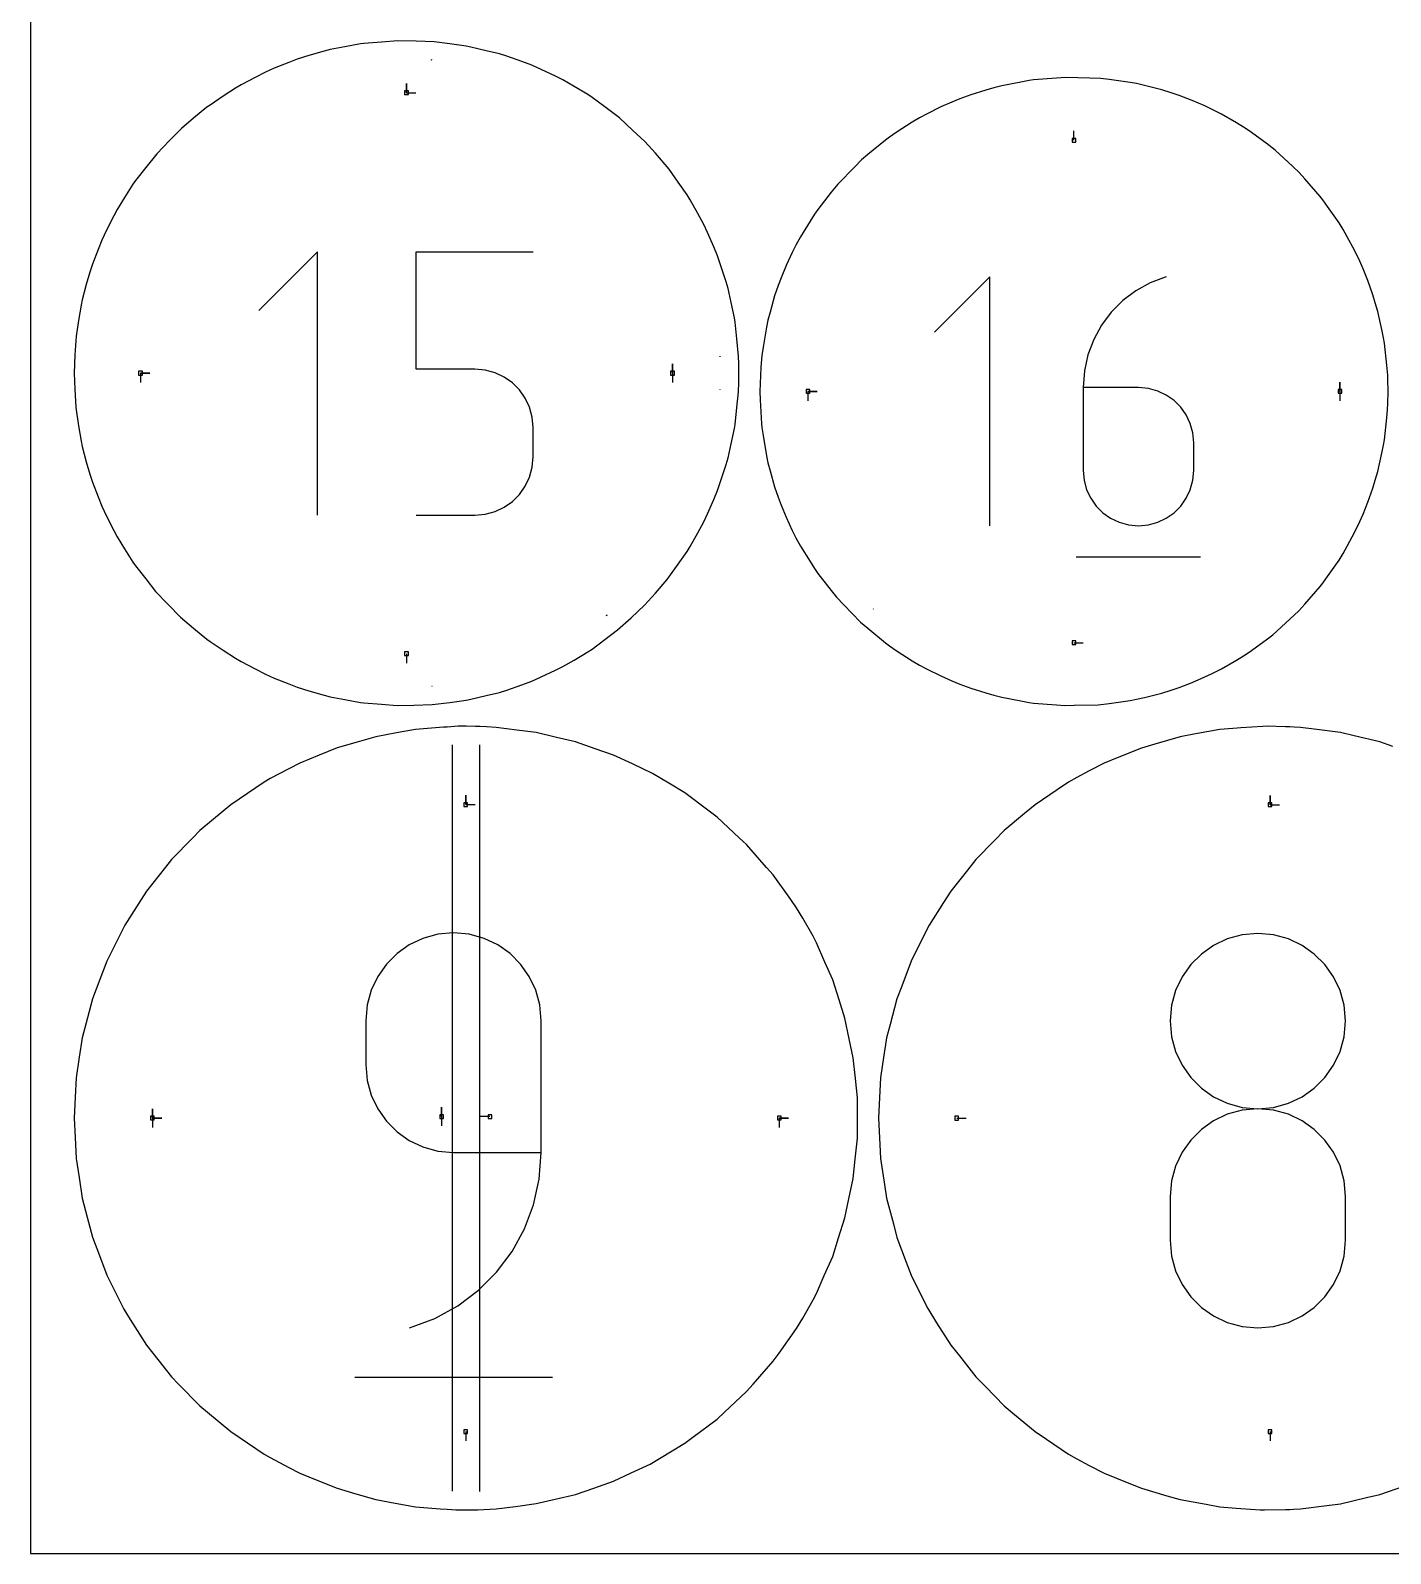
# Model space of a CAD drawing. Extents: x 0 to 800, y 0 to 1000.
# Drawn here: x 0 to 208.2, y 0 to 233.2 of the extents above; entities that cross this region are included whole.
import ezdxf

# ---------------------------------------------------------------- set-up
doc = ezdxf.new("R2010")
doc.units = 0
doc.header["$MEASUREMENT"] = 0
for name, color, linetype in [('annotation', 7, 'Continuous'), ('boundary', 7, 'Continuous'), ('frame', 7, 'Continuous'), ('hole', 7, 'Continuous')]:
    doc.layers.add(name, color=color, linetype=linetype)

msp = doc.modelspace()

# ---------------------------------------------------------------- linework, layer by layer
at = {"layer": 'annotation', "color": 1}
for p, q in [((61.517328, 228.655555), (61.343233, 228.670064)), ((57.567505, 223.664627), (57.567505, 225.093377)), ((57.567505, 223.664627), (57.567505, 225.093377)), ((57.567505, 225.093377), (57.567505, 223.664627)), ((57.567505, 223.664627), (58.996255, 223.664627)), ((159.742516, 216.387042), (159.742516, 217.815792)), ((43.942161, 199.286501), (34.979212, 190.321024)), ((43.942161, 158.969666), (43.942161, 199.286501)), ((59.05971, 181.332792), (59.05971, 199.286501)), ((59.05971, 199.286501), (76.965381, 199.286501)), ((146.8667, 195.466028), (138.396801, 186.99374)), ((146.8667, 157.367014), (146.8667, 195.466028)), ((171.437392, 194.557296), (169.213352, 193.332888)), ((173.861067, 195.466028), (171.437392, 194.557296)), ((173.861067, 195.466028), (173.861067, 195.466028)), ((167.211779, 191.82348), (165.455501, 190.05975)), ((169.213352, 193.332888), (167.211779, 191.82348)), ((165.455501, 190.05975), (163.967351, 188.072374)), ((163.967351, 188.072374), (162.770159, 185.892029)), ((162.770159, 185.892029), (161.886755, 183.549392)), ((98.28751, 180.718868), (98.28751, 182.147618)), ((98.28751, 180.718868), (98.28751, 182.147618)), ((98.28751, 182.147618), (98.28751, 180.718868)), ((105.602069, 183.223637), (105.59621, 183.329913)), ((161.886755, 183.549392), (161.33997, 181.07514)), ((16.847501, 180.718868), (18.276251, 180.718868)), ((16.847501, 180.718868), (18.276251, 180.718868)), ((18.276251, 180.718868), (16.847501, 180.718868)), ((16.847501, 180.718868), (16.847501, 179.290118)), ((68.012545, 181.332792), (59.05971, 181.332792)), ((69.620071, 181.189097), (68.012545, 181.332792)), ((71.133788, 180.774672), (69.620071, 181.189097)), ((72.528246, 180.114509), (71.133788, 180.774672)), ((73.777996, 179.233601), (72.528246, 180.114509)), ((98.28751, 180.718868), (98.287509, 179.290118)), ((161.33997, 181.07514), (161.152635, 178.499949)), ((74.857589, 178.156939), (73.777996, 179.233601)), ((75.741573, 176.909516), (74.857589, 178.156939)), ((105.600066, 178.176952), (105.602029, 178.212545)), ((119.022512, 177.919796), (120.451262, 177.919796)), ((119.022512, 177.919796), (120.451262, 177.919796)), ((120.451262, 177.919796), (119.022512, 177.919796)), ((119.022512, 177.919796), (119.022512, 176.491047)), ((161.152635, 178.499949), (161.152635, 165.836913)), ((169.612977, 178.499949), (161.152635, 178.499949)), ((171.13459, 178.364158), (169.612977, 178.499949)), ((172.566374, 177.97253), (171.13459, 178.364158)), ((173.884517, 177.348683), (172.566374, 177.97253)), ((175.065204, 176.516234), (173.884517, 177.348683)), ((200.462521, 177.919796), (200.462521, 179.348546)), ((200.462521, 177.919796), (200.462521, 179.348546)), ((200.462521, 179.348546), (200.462521, 177.919796)), ((200.462521, 177.919796), (200.462521, 176.491047)), ((76.4045, 175.516324), (75.741573, 176.909516)), ((76.820919, 174.002354), (76.4045, 175.516324)), ((176.084622, 175.498799), (175.065204, 176.516234)), ((176.918956, 174.319996), (176.084622, 175.498799)), ((76.965381, 172.392598), (76.820919, 174.002354)), ((177.544393, 173.003443), (176.918956, 174.319996)), ((177.937118, 171.572756), (177.544393, 173.003443)), ((76.965381, 167.932615), (76.965381, 172.392598)), ((76.965381, 172.392598), (76.965381, 172.392598)), ((178.073319, 170.051553), (177.937118, 171.572756)), ((76.820836, 166.322079), (76.965381, 167.932615)), ((178.073319, 165.836913), (178.073319, 170.051553)), ((178.073319, 170.051553), (178.073319, 170.051553)), ((76.404208, 164.806018), (76.820836, 166.322079)), ((161.152635, 165.836913), (161.152635, 165.836913)), ((161.152635, 165.836913), (161.289229, 164.314972)), ((177.937118, 164.314972), (178.073319, 165.836913)), ((74.856756, 162.158785), (75.741011, 163.409797)), ((75.741011, 163.409797), (76.404208, 164.806018)), ((161.289229, 164.314972), (161.682938, 162.882309)), ((177.544393, 162.882309), (177.937118, 164.314972)), ((72.527122, 160.193848), (73.776956, 161.078346)), ((73.776956, 161.078346), (74.856756, 162.158785)), ((161.682938, 162.882309), (162.309653, 161.562895)), ((162.309653, 161.562895), (163.145265, 160.3807)), ((176.084622, 160.3807), (176.918956, 161.562895)), ((176.918956, 161.562895), (177.544393, 162.882309)), ((59.05971, 158.969666), (68.012545, 158.969666)), ((68.012545, 158.969666), (69.619405, 159.114142)), ((68.012545, 158.969666), (68.012545, 158.969666)), ((69.619405, 159.114142), (71.132768, 159.530658)), ((71.132768, 159.530658), (72.527122, 160.193848)), ((163.145265, 160.3807), (164.165666, 159.359696)), ((164.165666, 159.359696), (165.346746, 158.523854)), ((173.884517, 158.523854), (175.065204, 159.359696)), ((175.065204, 159.359696), (176.084622, 160.3807)), ((165.346746, 158.523854), (166.664397, 157.897146)), ((166.664397, 157.897146), (168.094511, 157.503542)), ((168.094511, 157.503542), (169.612977, 157.367014)), ((169.612977, 157.367014), (171.13459, 157.503542)), ((169.612977, 157.367014), (169.612977, 157.367014)), ((171.13459, 157.503542), (172.566374, 157.897146)), ((172.566374, 157.897146), (173.884517, 158.523854)), ((160.093002, 152.604637), (179.142509, 152.604637)), ((129.021506, 144.628725), (129.068588, 144.585405)), ((88.156008, 143.599591), (88.331987, 143.744398)), ((57.567505, 137.773108), (57.567505, 136.344358)), ((159.742516, 139.452551), (161.171266, 139.452551)), ((61.436545, 132.775433), (61.516987, 132.782137)), ((64.602385, 101.649301), (64.602415, 123.795585)), ((68.732522, 123.813139), (68.73275, 31.678913)), ((66.641399, 114.65696), (66.641399, 116.08571)), ((66.641399, 114.65696), (66.641399, 116.08571)), ((66.641399, 116.08571), (66.641399, 114.65696)), ((66.641399, 114.65696), (68.070149, 114.65696)), ((189.778119, 114.651389), (189.778119, 116.080139)), ((189.778119, 114.651389), (189.778119, 116.080139)), ((189.778119, 116.080139), (189.778119, 114.651389)), ((189.778119, 114.651389), (191.206869, 114.651389)), ((64.602291, 9.532243), (64.602385, 101.649301)), ((60.080994, 94.188288), (57.989207, 93.192877)), ((62.351316, 94.813488), (60.080994, 94.188288)), ((64.761899, 95.030358), (62.351316, 94.813488)), ((67.177478, 94.813488), (64.761899, 95.030358)), ((64.761899, 95.030358), (64.761899, 95.030358)), ((69.450453, 94.188288), (67.177478, 94.813488)), ((71.543021, 93.192877), (69.450453, 94.188288)), ((183.213626, 94.106623), (181.121877, 93.112292)), ((185.484268, 94.7314), (183.213626, 94.106623)), ((187.895626, 94.948199), (185.484268, 94.7314)), ((190.306985, 94.7314), (187.895626, 94.948199)), ((187.895626, 94.948199), (187.895626, 94.948199)), ((192.577627, 94.106623), (190.306985, 94.7314)), ((194.669376, 93.112292), (192.577627, 94.106623)), ((56.114227, 91.86537), (54.494329, 90.243884)), ((57.989207, 93.192877), (56.114227, 91.86537)), ((73.417375, 91.86537), (71.543021, 93.192877)), ((75.035713, 90.243884), (73.417375, 91.86537)), ((179.247197, 91.786834), (177.627761, 90.168672)), ((181.121877, 93.112292), (179.247197, 91.786834)), ((196.544056, 91.786834), (194.669376, 93.112292)), ((198.163492, 90.168672), (196.544056, 91.786834)), ((54.494329, 90.243884), (53.167785, 88.366538)), ((76.360228, 88.366538), (75.035713, 90.243884)), ((177.627761, 90.168672), (176.301746, 88.296234)), ((199.489507, 88.296234), (198.163492, 90.168672)), ((53.167785, 88.366538), (52.172867, 86.271447)), ((77.353117, 86.271447), (76.360228, 88.366538)), ((176.301746, 88.296234), (175.307326, 86.207945)), ((200.483927, 86.207945), (199.489507, 88.296234)), ((51.54785, 83.996729), (51.331006, 81.5805)), ((52.172867, 86.271447), (51.54785, 83.996729)), ((77.976573, 83.996729), (77.353117, 86.271447)), ((78.192793, 81.5805), (77.976573, 83.996729)), ((175.307326, 86.207945), (174.682679, 83.94223)), ((201.108574, 83.94223), (200.483927, 86.207945)), ((174.682679, 83.94223), (174.46598, 81.537515)), ((201.325273, 81.537515), (201.108574, 83.94223)), ((51.331006, 81.5805), (51.331006, 74.855571)), ((78.192793, 61.409505), (78.192793, 81.5805)), ((78.192793, 81.5805), (78.192793, 81.5805)), ((174.46598, 81.537515), (174.46598, 81.537515)), ((174.46598, 81.537515), (174.682804, 79.12151)), ((201.108449, 79.12151), (201.325273, 81.537515)), ((201.325273, 81.537515), (201.325273, 81.537515)), ((174.682804, 79.12151), (175.307763, 76.847003)), ((200.48349, 76.847003), (201.108449, 79.12151)), ((51.331006, 74.855571), (51.331006, 74.855571)), ((51.331006, 74.855571), (51.54785, 72.439472)), ((175.307763, 76.847003), (176.302588, 74.752107)), ((176.302588, 74.752107), (177.62901, 72.874934)), ((198.162243, 72.874934), (199.488665, 74.752107)), ((199.488665, 74.752107), (200.48349, 76.847003)), ((51.54785, 72.439472), (52.172867, 70.165102)), ((177.62901, 72.874934), (179.248758, 71.2536)), ((196.542495, 71.2536), (198.162243, 72.874934)), ((52.172867, 70.165102), (53.167785, 68.070516)), ((179.248758, 71.2536), (181.123563, 69.926216)), ((194.66769, 69.926216), (196.542495, 71.2536)), ((18.663672, 66.66412), (18.663672, 68.09287)), ((18.663672, 66.66412), (18.663672, 68.09287)), ((18.663672, 68.09287), (18.663672, 66.66412)), ((18.663672, 66.66412), (18.663672, 68.09287)), ((18.663672, 68.09287), (18.663672, 66.66412)), ((53.167785, 68.070516), (54.494329, 66.193767)), ((62.935495, 66.902245), (62.935495, 68.330995)), ((62.935495, 66.902245), (62.935495, 68.330995)), ((62.935495, 68.330995), (62.935495, 66.902245)), ((181.123563, 69.926216), (183.215156, 68.930897)), ((185.484268, 67.87206), (183.213626, 67.246955)), ((183.215156, 68.930897), (185.485267, 68.305755)), ((187.895626, 68.088905), (185.484268, 67.87206)), ((185.485267, 68.305755), (187.895626, 68.088905)), ((187.895626, 68.088905), (190.305986, 68.305755)), ((190.306985, 67.872185), (187.895626, 68.088905)), ((187.895626, 68.088905), (187.895626, 68.088905)), ((187.895626, 68.088905), (187.895626, 68.088905)), ((190.305986, 68.305755), (192.576097, 68.930897)), ((192.577627, 67.247392), (190.306985, 67.872185)), ((192.576097, 68.930897), (194.66769, 69.926216)), ((18.663672, 66.66412), (20.092422, 66.66412)), ((18.663672, 66.66412), (20.092422, 66.66412)), ((20.092422, 66.66412), (18.663672, 66.66412)), ((18.663672, 66.66412), (18.663672, 65.23537)), ((54.494329, 66.193767), (56.114227, 64.572912)), ((62.935495, 66.902245), (62.935495, 65.473495)), ((70.336797, 66.902245), (68.908047, 66.902245)), ((114.633048, 66.66412), (116.061798, 66.66412)), ((114.633048, 66.66412), (116.061798, 66.66412)), ((116.061798, 66.66412), (114.633048, 66.66412)), ((114.633048, 66.66412), (114.633048, 65.23537)), ((141.797608, 66.65855), (143.226358, 66.65855)), ((181.121877, 66.251735), (179.247197, 64.924544)), ((183.213626, 67.246955), (181.121877, 66.251735)), ((194.669376, 66.252578), (192.577627, 67.247392)), ((196.544056, 64.925792), (194.669376, 66.252578)), ((56.114227, 64.572912), (57.989207, 63.246003)), ((57.989207, 63.246003), (60.080994, 62.251096)), ((177.627761, 63.303526), (176.301746, 61.426827)), ((179.247197, 64.924544), (177.627761, 63.303526)), ((198.163492, 63.305087), (196.544056, 64.925792)), ((199.489507, 61.428513), (198.163492, 63.305087)), ((60.080994, 62.251096), (62.351316, 61.626245)), ((62.351316, 61.626245), (64.761899, 61.409505)), ((64.761899, 61.409505), (78.192793, 61.409505)), ((77.895427, 57.331572), (78.192793, 61.409505)), ((176.301746, 61.426827), (175.307326, 59.332591)), ((200.483927, 59.334121), (199.489507, 61.428513)), ((175.307326, 59.332591), (174.682679, 57.058964)), ((201.108574, 57.059962), (200.483927, 59.334121)), ((77.027619, 53.411945), (77.895427, 57.331572)), ((174.682679, 57.058964), (174.46598, 54.644088)), ((201.325273, 54.644088), (201.108574, 57.059962)), ((174.46598, 54.644088), (174.46598, 47.953917)), ((201.325273, 47.953917), (201.325273, 54.644088)), ((201.325273, 54.644088), (201.325273, 54.644088)), ((75.625798, 49.699916), (77.027619, 53.411945)), ((73.726396, 46.244778), (75.625798, 49.699916)), ((174.46598, 47.953917), (174.46598, 47.953917)), ((174.46598, 47.953917), (174.682804, 45.539213)), ((201.108449, 45.539213), (201.325273, 47.953917)), ((71.365844, 43.095825), (73.726396, 46.244778)), ((174.682804, 45.539213), (175.307763, 43.268191)), ((200.48349, 43.268191), (201.108449, 45.539213)), ((68.580573, 40.30235), (71.365844, 43.095825)), ((175.307763, 43.268191), (176.302588, 41.178341)), ((199.488665, 41.178341), (200.48349, 43.268191)), ((65.407016, 37.913645), (68.580573, 40.30235)), ((176.302588, 41.178341), (177.62901, 39.307152)), ((198.162243, 39.307152), (199.488665, 41.178341)), ((61.881602, 35.979003), (65.407016, 37.913645)), ((177.62901, 39.307152), (179.248758, 37.692112)), ((179.248758, 37.692112), (181.123563, 36.370711)), ((194.66769, 36.370711), (196.542495, 37.692112)), ((196.542495, 37.692112), (198.162243, 39.307152)), ((58.040763, 34.547718), (61.881602, 35.979003)), ((181.123563, 36.370711), (183.215156, 35.380438)), ((183.215156, 35.380438), (185.485267, 34.758783)), ((190.305986, 34.758783), (192.576097, 35.380438)), ((192.576097, 35.380438), (194.66769, 36.370711)), ((58.040763, 34.547718), (58.040763, 34.547718)), ((185.485267, 34.758783), (187.895626, 34.543233)), ((187.895626, 34.543233), (190.305986, 34.758783)), ((187.895626, 34.543233), (187.895626, 34.543233)), ((68.73275, 31.678913), (68.732645, 9.515105)), ((49.652618, 26.987388), (79.893938, 26.987388)), ((66.641399, 18.67128), (66.641399, 17.24253)), ((189.778119, 18.66571), (189.778119, 17.23696))]:
    msp.add_line(p, q, dxfattribs=at)
at = {"layer": 'boundary', "color": 5}
for p, q in [((50.506552, 231.124327), (48.116122, 230.688711)), ((51.032029, 231.197556), (50.506552, 231.124327)), ((53.728314, 231.411537), (51.032029, 231.197556)), ((56.256937, 231.601996), (53.728314, 231.411537)), ((59.066744, 231.529624), (56.256937, 231.601996)), ((61.812975, 231.440648), (59.066744, 231.529624)), ((64.22266, 231.128666), (61.812975, 231.440648)), ((66.692897, 230.794191), (64.22266, 231.128666)), ((40.844696, 228.793375), (39.553811, 228.307445)), ((42.617973, 229.34337), (40.844696, 228.793375)), ((44.950944, 230.022462), (42.617973, 229.34337)), ((45.876398, 230.258031), (44.950944, 230.022462)), ((48.116122, 230.688711), (45.876398, 230.258031)), ((67.421749, 230.651097), (66.692897, 230.794191)), ((69.786584, 230.093001), (67.421749, 230.651097)), ((71.793326, 229.5905), (69.786584, 230.093001)), ((72.906735, 229.240417), (71.793326, 229.5905)), ((75.201653, 228.442127), (72.906735, 229.240417)), ((35.990261, 226.819118), (34.382897, 226.001012)), ((37.303031, 227.392071), (35.990261, 226.819118)), ((39.553811, 228.307445), (37.303031, 227.392071)), ((76.742957, 227.868762), (75.201653, 228.442127)), ((78.199066, 227.226502), (76.742957, 227.868762)), ((80.399738, 226.196475), (78.199066, 227.226502)), ((81.489323, 225.647224), (80.399738, 226.196475)), ((31.36455, 224.356186), (29.503054, 223.132386)), ((32.238167, 224.859061), (31.36455, 224.356186)), ((34.382897, 226.001012), (32.238167, 224.859061)), ((83.232337, 224.634861), (81.489323, 225.647224)), ((85.315438, 223.384018), (83.232337, 224.634861)), ((146.258528, 224.068957), (143.939626, 223.349732)), ((147.484326, 224.425768), (146.258528, 224.068957)), ((148.694535, 224.733819), (147.484326, 224.425768)), ((151.623405, 225.297017), (148.694535, 224.733819)), ((152.879394, 225.5259), (151.623405, 225.297017)), ((153.566555, 225.621661), (152.879394, 225.5259)), ((157.092467, 225.901482), (153.566555, 225.621661)), ((158.504042, 226.003853), (157.092467, 225.901482)), ((162.178406, 225.909213), (158.504042, 226.003853)), ((163.869506, 225.841798), (162.178406, 225.909213)), ((165.135612, 225.677875), (163.869506, 225.841798)), ((168.365922, 225.240485), (165.135612, 225.677875)), ((169.319036, 225.053363), (168.365922, 225.240485)), ((170.561577, 224.760126), (169.319036, 225.053363)), ((173.185778, 224.103009), (170.561577, 224.760126)), ((174.641774, 223.645208), (173.185778, 224.103009)), ((27.487105, 221.775969), (27.016594, 221.430691)), ((29.503054, 223.132386), (27.487105, 221.775969)), ((85.982113, 222.949431), (85.315438, 223.384018)), ((87.943456, 221.498351), (85.982113, 222.949431)), ((141.068932, 222.233327), (139.352233, 221.48408)), ((142.251545, 222.714286), (141.068932, 222.233327)), ((143.939626, 223.349732), (142.251545, 222.714286)), ((175.847579, 223.225767), (174.641774, 223.645208)), ((177.86313, 222.475983), (175.847579, 223.225767)), ((179.767272, 221.636103), (177.86313, 222.475983)), ((180.923558, 221.094903), (179.767272, 221.636103)), ((24.97541, 219.737928), (23.109616, 218.181415)), ((27.016594, 221.430691), (24.97541, 219.737928)), ((90.1737, 219.803985), (87.943456, 221.498351)), ((92.236459, 217.894728), (90.1737, 219.803985)), ((136.123403, 219.814241), (134.980981, 219.156634)), ((137.250295, 220.414248), (136.123403, 219.814241)), ((139.352233, 221.48408), (137.250295, 220.414248)), ((182.348399, 220.376651), (180.923558, 221.094903)), ((184.627725, 219.052793), (182.348399, 220.376651)), ((23.109616, 218.181415), (21.296625, 216.333531)), ((94.056649, 216.206195), (92.236459, 217.894728)), ((132.546716, 217.55628), (131.487489, 216.843587)), ((134.980981, 219.156634), (132.546716, 217.55628)), ((185.722236, 218.39557), (184.627725, 219.052793)), ((186.594042, 217.827263), (185.722236, 218.39557)), ((189.158875, 215.929697), (186.594042, 217.827263)), ((21.296625, 216.333531), (19.334885, 214.320613)), ((95.660684, 214.381097), (94.056649, 216.206195)), ((130.872206, 216.392069), (128.202964, 214.178456)), ((131.487489, 216.843587), (130.872206, 216.392069)), ((190.555051, 214.854847), (189.158875, 215.929697)), ((193.252505, 212.358126), (190.555051, 214.854847)), ((17.652776, 212.215254), (16.08256, 210.211405)), ((19.334885, 214.320613), (17.652776, 212.215254)), ((97.772265, 211.930899), (95.660684, 214.381097)), ((126.178419, 212.305393), (123.613066, 209.673116)), ((127.222632, 213.360627), (126.178419, 212.305393)), ((128.202964, 214.178456), (127.222632, 213.360627)), ((194.237815, 211.441178), (193.252505, 212.358126)), ((16.08256, 210.211405), (15.690057, 209.644267)), ((99.180142, 209.950545), (97.772265, 211.930899)), ((100.515688, 208.036707), (99.180142, 209.950545)), ((195.080614, 210.482228), (194.237815, 211.441178)), ((197.458683, 207.771115), (195.080614, 210.482228)), ((14.385992, 207.594062), (13.269982, 205.789568)), ((15.690057, 209.644267), (14.385992, 207.594062)), ((100.987105, 207.2678), (100.515688, 208.036707)), ((122.59301, 208.410371), (120.539651, 205.789954)), ((123.613066, 209.673116), (122.59301, 208.410371)), ((197.841912, 207.278123), (197.458683, 207.771115)), ((13.269982, 205.789568), (12.741131, 204.808982)), ((102.183896, 205.153183), (100.987105, 207.2678)), ((120.539651, 205.789954), (120.026377, 205.048312)), ((198.581644, 206.237598), (197.841912, 207.278123)), ((200.328127, 203.734887), (198.581644, 206.237598)), ((12.741131, 204.808982), (11.654783, 202.635559)), ((103.096902, 203.475945), (102.183896, 205.153183)), ((103.66088, 202.275554), (103.096902, 203.475945)), ((119.341191, 203.971085), (117.881793, 201.611362)), ((120.026377, 205.048312), (119.341191, 203.971085)), ((200.944595, 202.729392), (200.328127, 203.734887)), ((10.926968, 201.101974), (10.350865, 199.675488)), ((11.654783, 202.635559), (10.926968, 201.101974)), ((104.633902, 200.049089), (103.66088, 202.275554)), ((117.881793, 201.611362), (117.190217, 200.329057)), ((201.573418, 201.618322), (200.944595, 202.729392)), ((202.767349, 199.42501), (201.573418, 201.618322)), ((10.350865, 199.675488), (9.49375, 197.401884)), ((105.195495, 198.673952), (104.633902, 200.049089)), ((105.760173, 197.016969), (105.195495, 198.673952)), ((116.619424, 199.187089), (115.667667, 197.181631)), ((117.190217, 200.329057), (116.619424, 199.187089)), ((203.504859, 197.855269), (202.767349, 199.42501)), ((9.07836, 196.198314), (8.549078, 194.308368)), ((9.49375, 197.401884), (9.07836, 196.198314)), ((106.499112, 194.702257), (105.760173, 197.016969)), ((115.667667, 197.181631), (114.914301, 195.316226)), ((204.016107, 196.685431), (203.504859, 197.855269)), ((204.750499, 194.887174), (204.016107, 196.685431)), ((8.549078, 194.308368), (7.930278, 191.958686)), ((106.789221, 193.681629), (106.499112, 194.702257)), ((107.258859, 191.558212), (106.789221, 193.681629)), ((114.463953, 194.121621), (113.92075, 192.547721)), ((114.914301, 195.316226), (114.463953, 194.121621)), ((205.488923, 192.720351), (204.750499, 194.887174)), ((7.930278, 191.958686), (7.743745, 191.130569)), ((107.755879, 189.179791), (107.258859, 191.558212)), ((113.92075, 192.547721), (113.228613, 190.076253)), ((205.87718, 191.504146), (205.488923, 192.720351)), ((206.256553, 190.169479), (205.87718, 191.504146)), ((7.743745, 191.130569), (7.358121, 188.775155)), ((107.861185, 188.551899), (107.755879, 189.179791)), ((113.228613, 190.076253), (112.903481, 188.841675)), ((206.870695, 187.392702), (206.256553, 190.169479)), ((7.358121, 188.775155), (6.984198, 186.374301)), ((108.138437, 185.967955), (107.861185, 188.551899)), ((112.659552, 187.758751), (112.155274, 184.678595)), ((112.903481, 188.841675), (112.659552, 187.758751)), ((207.131842, 186.143023), (206.870695, 187.392702)), ((6.984198, 186.374301), (6.812195, 183.525881)), ((108.400023, 183.339137), (108.138437, 185.967955)), ((112.155274, 184.678595), (111.958807, 183.41713)), ((207.269549, 185.321934), (207.131842, 186.143023)), ((207.63211, 181.942931), (207.269549, 185.321934)), ((6.812195, 183.525881), (6.6675, 180.718868)), ((108.431312, 182.124238), (108.400023, 183.339137)), ((108.467511, 180.718868), (108.431312, 182.124238)), ((111.897449, 182.865487), (111.831728, 181.590506)), ((111.958807, 183.41713), (111.897449, 182.865487)), ((207.778746, 180.395925), (207.63211, 181.942931)), ((6.6675, 180.718868), (6.792582, 178.292291)), ((108.431312, 179.313498), (108.467511, 180.718868)), ((111.831728, 181.590506), (111.642511, 177.919797)), ((207.795186, 179.757588), (207.778746, 180.395925)), ((207.842522, 177.919796), (207.795186, 179.757588)), ((6.792582, 178.292291), (6.937277, 175.485278)), ((108.138437, 175.46978), (108.388272, 177.8867)), ((108.388272, 177.8867), (108.431312, 179.313498)), ((111.642511, 177.919797), (111.708232, 176.644815)), ((207.795186, 176.082005), (207.842522, 177.919796)), ((6.937277, 175.485278), (7.35812, 172.662581)), ((107.861185, 172.885836), (108.138437, 175.46978)), ((111.708232, 176.644815), (111.897449, 172.974106)), ((207.63211, 173.896662), (207.763379, 175.166569)), ((207.763379, 175.166569), (207.795186, 176.082005)), ((7.35812, 172.662581), (7.743745, 170.307167)), ((107.755879, 172.257945), (107.861185, 172.885836)), ((111.897449, 172.974106), (111.958806, 172.422463)), ((207.269549, 170.517659), (207.63211, 173.896662)), ((7.743745, 170.307167), (7.930278, 169.479049)), ((107.258859, 169.879524), (107.755879, 172.257945)), ((111.958806, 172.422463), (112.155274, 171.160998)), ((112.155274, 171.160998), (112.659552, 168.080841)), ((207.131841, 169.69657), (207.269549, 170.517659)), ((7.930278, 169.479049), (8.549078, 167.129368)), ((106.789221, 167.756107), (107.258859, 169.879524)), ((112.659552, 168.080841), (112.903481, 166.997918)), ((206.256553, 165.670114), (206.870695, 168.446891)), ((206.870695, 168.446891), (207.131841, 169.69657)), ((8.549078, 167.129368), (9.07836, 165.239421)), ((105.760173, 164.420767), (106.499112, 166.735479)), ((106.499112, 166.735479), (106.789221, 167.756107)), ((112.903481, 166.997918), (113.228613, 165.76334)), ((113.228613, 165.76334), (113.92075, 163.291871)), ((205.87718, 164.335447), (206.256553, 165.670114)), ((9.07836, 165.239421), (9.49375, 164.035851)), ((9.49375, 164.035851), (10.350865, 161.762248)), ((105.195495, 162.763784), (105.760173, 164.420767)), ((113.92075, 163.291871), (114.463953, 161.717972)), ((205.488923, 163.119242), (205.87718, 164.335447)), ((10.350865, 161.762248), (10.926969, 160.335762)), ((103.66088, 159.162182), (104.633902, 161.388647)), ((104.633902, 161.388647), (105.195495, 162.763784)), ((114.463953, 161.717972), (114.914302, 160.523367)), ((204.016107, 159.154162), (204.750499, 160.952419)), ((204.750499, 160.952419), (205.488923, 163.119242)), ((10.926969, 160.335762), (11.654783, 158.802176)), ((11.654783, 158.802176), (12.741131, 156.628753)), ((103.096902, 157.961791), (103.66088, 159.162182)), ((114.914302, 160.523367), (115.667668, 158.657962)), ((115.667668, 158.657962), (116.619424, 156.652503)), ((203.504859, 157.984324), (204.016107, 159.154162)), ((12.741131, 156.628753), (13.269982, 155.648168)), ((100.987104, 154.169936), (102.183896, 156.284552)), ((102.183896, 156.284552), (103.096902, 157.961791)), ((116.619424, 156.652503), (117.190217, 155.510535)), ((201.573418, 154.22127), (202.767349, 156.414583)), ((202.767349, 156.414583), (203.504859, 157.984324)), ((13.269982, 155.648168), (14.385992, 153.843674)), ((100.515688, 153.401028), (100.987104, 154.169936)), ((117.190217, 155.510535), (117.881793, 154.228231)), ((117.881793, 154.228231), (119.341191, 151.868508)), ((200.944595, 153.110201), (201.573418, 154.22127)), ((14.385992, 153.843674), (15.690057, 151.793469)), ((15.690057, 151.793469), (16.08256, 151.22633)), ((99.180142, 151.487191), (100.515688, 153.401028)), ((119.341191, 151.868508), (120.026377, 150.791281)), ((198.581644, 149.601995), (200.328127, 152.104706)), ((200.328127, 152.104706), (200.944595, 153.110201)), ((16.08256, 151.22633), (17.652776, 149.222482)), ((97.479208, 149.129842), (99.180142, 151.487191)), ((120.026377, 150.791281), (120.539651, 150.049639)), ((120.539651, 150.049639), (122.59301, 147.429222)), ((197.841912, 148.56147), (198.581644, 149.601995)), ((17.652776, 149.222482), (19.16073, 147.317231)), ((19.16073, 147.317231), (21.030749, 145.377017)), ((94.019655, 145.193507), (95.660684, 147.056638)), ((95.660684, 147.056638), (97.479208, 149.129842)), ((122.59301, 147.429222), (123.385325, 146.428158)), ((195.080614, 145.357365), (197.458683, 148.068478)), ((197.458683, 148.068478), (197.841912, 148.56147)), ((21.030749, 145.377017), (22.992489, 143.364099)), ((91.956896, 143.284249), (94.019655, 145.193507)), ((123.385325, 146.428158), (124.504113, 145.252184)), ((124.504113, 145.252184), (127.069466, 142.619907)), ((194.189439, 144.348678), (195.080614, 145.357365)), ((22.992489, 143.364099), (24.97541, 141.699808)), ((89.886903, 141.397783), (91.956896, 143.284249)), ((127.069466, 142.619907), (128.202964, 141.661137)), ((191.491984, 141.851957), (194.189439, 144.348678)), ((24.97541, 141.699808), (27.016594, 140.007044)), ((27.016594, 140.007044), (27.487105, 139.661767)), ((85.982113, 138.488305), (87.943456, 139.939385)), ((87.943456, 139.939385), (89.886903, 141.397783)), ((128.202964, 141.661137), (130.872205, 139.447523)), ((189.158875, 139.909896), (190.180009, 140.676173)), ((190.180009, 140.676173), (191.491984, 141.851957)), ((27.487105, 139.661767), (29.503054, 138.30535)), ((29.503054, 138.30535), (31.36455, 137.08155)), ((83.232337, 136.802874), (85.315438, 138.053717)), ((85.315438, 138.053717), (85.982113, 138.488305)), ((130.872205, 139.447523), (131.487489, 138.996006)), ((131.487489, 138.996006), (132.546716, 138.283313)), ((132.546716, 138.283313), (134.980981, 136.682959)), ((185.722236, 137.444023), (186.594042, 138.01233)), ((186.594042, 138.01233), (189.158875, 139.909896)), ((31.36455, 137.08155), (32.238167, 136.578674)), ((32.238167, 136.578674), (34.382897, 135.436724)), ((34.382897, 135.436724), (35.990261, 134.618617)), ((80.399739, 135.241261), (81.489323, 135.790512)), ((81.489323, 135.790512), (83.232337, 136.802874)), ((134.980981, 136.682959), (136.123403, 136.025353)), ((136.123403, 136.025353), (137.250295, 135.425345)), ((137.250295, 135.425345), (139.352233, 134.355513)), ((180.923558, 134.74469), (182.348399, 135.462941)), ((182.348399, 135.462941), (184.627725, 136.7868)), ((184.627725, 136.7868), (185.722236, 137.444023)), ((35.990261, 134.618617), (37.303031, 134.045664)), ((37.303031, 134.045664), (39.553811, 133.130291)), ((39.553811, 133.130291), (40.844696, 132.644361)), ((72.906735, 132.197319), (75.201653, 132.995609)), ((75.201653, 132.995609), (76.742957, 133.568973)), ((76.742957, 133.568973), (78.199066, 134.211234)), ((78.199066, 134.211234), (80.399739, 135.241261)), ((139.352233, 134.355513), (141.068932, 133.606266)), ((141.068932, 133.606266), (142.251545, 133.125307)), ((142.251545, 133.125307), (143.939626, 132.48986)), ((175.847579, 132.613826), (177.86313, 133.36361)), ((177.86313, 133.36361), (179.767272, 134.20349)), ((179.767272, 134.20349), (180.923558, 134.74469)), ((40.844696, 132.644361), (42.617973, 132.094366)), ((42.617973, 132.094366), (44.950944, 131.415273)), ((44.950944, 131.415273), (45.876398, 131.179705)), ((45.876398, 131.179705), (48.116122, 130.749024)), ((48.116122, 130.749024), (50.506552, 130.313409)), ((64.22266, 130.30907), (66.692897, 130.643545)), ((66.692897, 130.643545), (67.421749, 130.786638)), ((67.421749, 130.786638), (69.786584, 131.344734)), ((69.786584, 131.344734), (71.793326, 131.847235)), ((71.793326, 131.847235), (72.906735, 132.197319)), ((143.939626, 132.48986), (146.258527, 131.770636)), ((146.258527, 131.770636), (147.484326, 131.413825)), ((147.484326, 131.413825), (148.694535, 131.105774)), ((148.694535, 131.105774), (151.623405, 130.542576)), ((165.135612, 130.161718), (168.365922, 130.599108)), ((168.365922, 130.599108), (169.319036, 130.78623)), ((169.319036, 130.78623), (170.561577, 131.079467)), ((170.561577, 131.079467), (173.185777, 131.736584)), ((173.185777, 131.736584), (174.641774, 132.194385)), ((174.641774, 132.194385), (175.847579, 132.613826)), ((50.506552, 130.313409), (51.032029, 130.24018)), ((51.032029, 130.24018), (53.728314, 130.026199)), ((53.728314, 130.026199), (56.150865, 129.838679)), ((56.150865, 129.838679), (58.685929, 129.898299)), ((58.685929, 129.898299), (61.495737, 129.970671)), ((61.495737, 129.970671), (64.22266, 130.30907)), ((151.623405, 130.542576), (152.879394, 130.313693)), ((152.879394, 130.313693), (153.566555, 130.217932)), ((153.566555, 130.217932), (157.092466, 129.93811)), ((157.092466, 129.93811), (158.365332, 129.839583)), ((158.365332, 129.839583), (159.780292, 129.86861)), ((159.780292, 129.86861), (163.454657, 129.96325)), ((163.454657, 129.96325), (165.135612, 130.161718)), ((58.9636, 126.167483), (56.038868, 125.6345)), ((63.238575, 126.515527), (58.9636, 126.167483)), ((63.81624, 126.543106), (63.238575, 126.515527)), ((65.453579, 126.651626), (63.81624, 126.543106)), ((66.076556, 126.659631), (65.453579, 126.651626)), ((66.723503, 126.659647), (66.076556, 126.659631)), ((68.134609, 126.627829), (66.723503, 126.659647)), ((68.793907, 126.612675), (68.134609, 126.627829)), ((69.816427, 126.573004), (68.793907, 126.612675)), ((71.298029, 126.485178), (69.816427, 126.573004)), ((74.476056, 126.073718), (71.298029, 126.485178)), ((77.424348, 125.692003), (74.476056, 126.073718)), ((182.10032, 126.161913), (178.112049, 125.435118)), ((184.751011, 126.382267), (182.10032, 126.161913)), ((185.315924, 126.410819), (184.751011, 126.382267)), ((188.678995, 126.646766), (185.315924, 126.410819)), ((189.320169, 126.648875), (188.678995, 126.646766)), ((192.109453, 126.577036), (189.320169, 126.648875)), ((192.775392, 126.564094), (192.109453, 126.577036)), ((193.452965, 126.537805), (192.775392, 126.564094)), ((194.434749, 126.479608), (193.452965, 126.537805)), ((196.540671, 126.206954), (194.434749, 126.479608)), ((200.561068, 125.686433), (196.540671, 126.206954)), ((50.031806, 124.229105), (46.954956, 123.33348)), ((52.886236, 125.059986), (50.031806, 124.229105)), ((56.038868, 125.6345), (52.886236, 125.059986)), ((80.543224, 124.955955), (77.424348, 125.692003)), ((83.436641, 124.273115), (80.543224, 124.955955)), ((86.463306, 123.220286), (83.436641, 124.273115)), ((172.130553, 123.921396), (170.091676, 123.32791)), ((176.022956, 125.054416), (172.130553, 123.921396)), ((178.112049, 125.435118), (176.022956, 125.054416)), ((202.627793, 125.198691), (200.561068, 125.686433)), ((206.573361, 124.267545), (202.627793, 125.198691)), ((208.578982, 123.569887), (206.573361, 124.267545)), ((44.201088, 122.213506), (41.232635, 121.006261)), ((46.954956, 123.33348), (44.201088, 122.213506)), ((89.271177, 122.243564), (86.463306, 123.220286)), ((92.173547, 120.885108), (89.271177, 122.243564)), ((166.336402, 121.800672), (164.369355, 121.00069)), ((170.091676, 123.32791), (166.336402, 121.800672)), ((39.544086, 120.147314), (36.715497, 118.641247)), ((41.232635, 121.006261), (39.544086, 120.147314)), ((95.224607, 119.430709), (92.173547, 120.885108)), ((97.971916, 117.781028), (95.224607, 119.430709)), ((162.066788, 119.8294), (160.192422, 118.831404)), ((164.369355, 121.00069), (162.066788, 119.8294)), ((34.506877, 117.246431), (30.654641, 114.65448)), ((35.779934, 118.102998), (34.506877, 117.246431)), ((36.715497, 118.641247), (35.779934, 118.102998)), ((100.162126, 116.444745), (97.971916, 117.781028)), ((157.180667, 116.929381), (153.791361, 114.64891)), ((158.916654, 118.097428), (157.180667, 116.929381)), ((160.192422, 118.831404), (158.916654, 118.097428)), ((30.654641, 114.65448), (29.476406, 113.671554)), ((103.875819, 113.657921), (100.162126, 116.444745)), ((153.791361, 114.64891), (152.184677, 113.308556)), ((29.476406, 113.671554), (25.911099, 110.697246)), ((105.103092, 112.736952), (103.875819, 113.657921)), ((108.510564, 109.583048), (105.103092, 112.736952)), ((152.184677, 113.308556), (149.047819, 110.691675)), ((25.911099, 110.697246), (24.840173, 109.598381)), ((149.047819, 110.691675), (147.587465, 109.193224)), ((24.840173, 109.598381), (21.59958, 106.273248)), ((109.636639, 108.54077), (108.510564, 109.583048)), ((112.701757, 105.053227), (109.636639, 108.54077)), ((147.587465, 109.193224), (144.7363, 106.267678)), ((20.647318, 105.070096), (17.765799, 101.429391)), ((21.59958, 106.273248), (20.647318, 105.070096)), ((113.714694, 103.900691), (112.701757, 105.053227)), ((144.7363, 106.267678), (143.437761, 104.627017)), ((116.404977, 100.116473), (113.714694, 103.900691)), ((143.437761, 104.627017), (140.902519, 101.423821)), ((17.765799, 101.429391), (16.942292, 100.134702)), ((140.902519, 101.423821), (139.779555, 99.658336)), ((16.942292, 100.134702), (14.450382, 96.217006)), ((117.294041, 98.865894), (116.404977, 100.116473)), ((118.223228, 97.297868), (117.294041, 98.865894)), ((139.779555, 99.658336), (137.587102, 96.211436)), ((14.450382, 96.217006), (12.853926, 93.057328)), ((119.801623, 94.508994), (118.223228, 97.297868)), ((137.587102, 96.211436), (136.414444, 93.912111)), ((120.336731, 93.48975), (119.801623, 94.508994)), ((121.620005, 90.553365), (120.336731, 93.48975)), ((136.414444, 93.912111), (134.825201, 90.685786)), ((12.853926, 93.057328), (11.688481, 90.691357)), ((11.688481, 90.691357), (10.639786, 87.909564)), ((122.810514, 87.829246), (121.620005, 90.553365)), ((134.825201, 90.685786), (133.395162, 86.892434)), ((10.639786, 87.909564), (9.509375, 84.911011)), ((123.785067, 84.776476), (122.810514, 87.829246)), ((133.395162, 86.892434), (132.646095, 84.90544)), ((9.509375, 84.911011), (8.752262, 82.036135)), ((124.689172, 81.944387), (123.785067, 84.776476)), ((132.646095, 84.90544), (131.613669, 80.985155)), ((8.752262, 82.036135), (7.936154, 78.937244)), ((125.34467, 78.807594), (124.689172, 81.944387)), ((131.613669, 80.985155), (131.072874, 78.931674)), ((7.936154, 78.937244), (7.478654, 75.999759)), ((125.952782, 75.897555), (125.34467, 78.807594)), ((131.072874, 78.931674), (130.44901, 74.926013)), ((7.478654, 75.999759), (6.985504, 72.83338)), ((126.282277, 72.709988), (125.952782, 75.897555)), ((130.44901, 74.926013), (130.122224, 72.82781)), ((6.985504, 72.83338), (6.832464, 69.864423)), ((126.587954, 69.752845), (126.282277, 72.709988)), ((130.122224, 72.82781), (129.913534, 68.779232)), ((6.832464, 69.864423), (6.6675, 66.66412)), ((126.62922, 68.150569), (126.587954, 69.752845)), ((126.62922, 65.17767), (126.62922, 68.150569)), ((129.913534, 68.779232), (129.80422, 66.65855)), ((6.6675, 66.66412), (6.820539, 63.695162)), ((129.80422, 66.65855), (130.01291, 62.609972)), ((6.820539, 63.695162), (6.985504, 60.494859)), ((126.258459, 60.387827), (126.587954, 63.575394)), ((126.587954, 63.575394), (126.62922, 65.17767)), ((130.01291, 62.609972), (130.122224, 60.489289)), ((6.985504, 60.494859), (7.443005, 57.557374)), ((125.952782, 57.430685), (126.258459, 60.387827)), ((130.122224, 60.489289), (130.746088, 56.483628)), ((7.443005, 57.557374), (7.936154, 54.390995)), ((125.297284, 54.293891), (125.952782, 57.430685)), ((130.746088, 56.483628), (131.072874, 54.385425)), ((7.936154, 54.390995), (8.693267, 51.51612)), ((124.689172, 51.383852), (125.297284, 54.293891)), ((131.072874, 54.385425), (132.1053, 50.46514)), ((8.693267, 51.51612), (9.509375, 48.417229)), ((123.714618, 48.331082), (124.689172, 51.383852)), ((132.1053, 50.46514), (132.646095, 48.411659)), ((9.509375, 48.417229), (10.55807, 45.635437)), ((122.810514, 45.498993), (123.714618, 48.331082)), ((132.646095, 48.411659), (134.076133, 44.618306)), ((10.55807, 45.635437), (11.688481, 42.636883)), ((121.527239, 42.562607), (122.810514, 45.498993)), ((134.076133, 44.618306), (134.825201, 42.631313)), ((11.688481, 42.636883), (12.853926, 40.270912)), ((120.336731, 39.838489), (121.527239, 42.562607)), ((134.825201, 42.631313), (136.414444, 39.404989)), ((12.853926, 40.270912), (14.286662, 37.404482)), ((119.801623, 38.819245), (120.336731, 39.838489)), ((14.286662, 37.404482), (15.273889, 35.816544)), ((118.223228, 36.030371), (119.801623, 38.819245)), ((136.414444, 39.404989), (137.363847, 37.505547)), ((137.363847, 37.505547), (138.710066, 35.340178)), ((15.273889, 35.816544), (17.765799, 31.898848)), ((117.294041, 34.462346), (118.223228, 36.030371)), ((138.710066, 35.340178), (140.902519, 31.893278)), ((114.603757, 30.678127), (117.294041, 34.462346)), ((17.765799, 31.898848), (18.718061, 30.695696)), ((18.718061, 30.695696), (21.59958, 27.054991)), ((113.714694, 29.427548), (114.603757, 30.678127)), ((140.902519, 31.893278), (142.201058, 30.252617)), ((110.649575, 25.940006), (113.714694, 29.427548)), ((142.201058, 30.252617), (144.7363, 27.049421)), ((21.59958, 27.054991), (22.670506, 25.956127)), ((22.670506, 25.956127), (25.911099, 22.630994)), ((109.636639, 24.78747), (110.649575, 25.940006)), ((144.7363, 27.049421), (146.196653, 25.55097)), ((106.229166, 21.633565), (109.636639, 24.78747)), ((146.196653, 25.55097), (149.047819, 22.625424)), ((25.911099, 22.630994), (27.089334, 21.648068)), ((27.089334, 21.648068), (30.654641, 18.673759)), ((105.103092, 20.591287), (106.229166, 21.633565)), ((149.047819, 22.625424), (150.654503, 21.28507)), ((150.654503, 21.28507), (153.791361, 18.668189)), ((30.654641, 18.673759), (31.927698, 17.817192)), ((101.389398, 17.804463), (105.103092, 20.591287)), ((153.791361, 18.668189), (155.527348, 17.500143)), ((31.927698, 17.817192), (35.779934, 15.225242)), ((97.971916, 15.547211), (100.162126, 16.883495)), ((100.162126, 16.883495), (101.389398, 17.804463)), ((155.527348, 17.500143), (158.916654, 15.219671)), ((35.779934, 15.225242), (36.715497, 14.686992)), ((36.715497, 14.686992), (39.544086, 13.180925)), ((94.866107, 13.703387), (97.971916, 15.547211)), ((158.916654, 15.219671), (160.192422, 14.485695)), ((160.192422, 14.485695), (162.066788, 13.487699)), ((39.544086, 13.180925), (41.232635, 12.321979)), ((41.232635, 12.321979), (43.986503, 11.202004)), ((89.271177, 11.084676), (91.963738, 12.344931)), ((91.963738, 12.344931), (94.866107, 13.703387)), ((162.066788, 13.487699), (164.369355, 12.316409)), ((164.369355, 12.316409), (168.124629, 10.78917)), ((43.986503, 11.202004), (46.954956, 9.994759)), ((46.954956, 9.994759), (49.809385, 9.163878)), ((83.436641, 9.055124), (86.244512, 10.031846)), ((86.244512, 10.031846), (89.271177, 11.084676)), ((168.124629, 10.78917), (170.091676, 9.989189)), ((170.091676, 9.989189), (173.984079, 8.856169)), ((206.573361, 9.049554), (210.402276, 10.381447)), ((49.809385, 9.163878), (52.886236, 8.268253)), ((52.886236, 8.268253), (55.810968, 7.735271)), ((55.810968, 7.735271), (58.9636, 7.160757)), ((58.9636, 7.160757), (62.733211, 6.842619)), ((71.298029, 6.843062), (74.246321, 7.224777)), ((74.246321, 7.224777), (77.424348, 7.636236)), ((77.424348, 7.636236), (80.317764, 8.319076)), ((80.317764, 8.319076), (83.436641, 9.055124)), ((173.984079, 8.856169), (176.022956, 8.262683)), ((176.022956, 8.262683), (180.011227, 7.535889)), ((180.011227, 7.535889), (182.10032, 7.155187)), ((182.10032, 7.155187), (184.598255, 6.944372)), ((194.434749, 6.837492), (198.455147, 7.358013)), ((198.455147, 7.358013), (200.561068, 7.630666)), ((200.561068, 7.630666), (204.506636, 8.561812)), ((204.506636, 8.561812), (206.573361, 9.049554)), ((62.733211, 6.842619), (63.804411, 6.785628)), ((63.804411, 6.785628), (65.114536, 6.684217)), ((65.114536, 6.684217), (65.755914, 6.671776)), ((65.755914, 6.671776), (66.404873, 6.6675)), ((66.404873, 6.6675), (67.790904, 6.696054)), ((67.790904, 6.696054), (68.473955, 6.707155)), ((68.473955, 6.707155), (69.335634, 6.734069)), ((69.335634, 6.734069), (71.298029, 6.843062)), ((184.598255, 6.944372), (185.308086, 6.906607)), ((185.308086, 6.906607), (188.253986, 6.678577)), ((188.253986, 6.678577), (188.892707, 6.668224)), ((188.892707, 6.668224), (192.110751, 6.740077)), ((192.110751, 6.740077), (192.775391, 6.753005)), ((192.775391, 6.753005), (193.37818, 6.775672)), ((193.37818, 6.775672), (194.434749, 6.837492))]:
    msp.add_line(p, q, dxfattribs=at)
at = {"layer": 'frame', "color": 5}
for p, q in [((0, 1000), (0, 0)), ((0, 0), (800, 0))]:
    msp.add_line(p, q, dxfattribs=at)
at = {"layer": 'hole', "color": 5}
for p, q in [((57.853255, 223.950377), (57.281755, 223.950377)), ((57.281755, 223.950377), (57.281755, 223.378877)), ((57.853255, 223.378877), (57.853255, 223.950377)), ((57.281755, 223.378877), (57.853255, 223.378877)), ((160.028266, 216.672792), (159.456766, 216.672792)), ((159.456766, 216.672792), (159.456766, 216.101292)), ((159.456766, 216.101292), (160.028266, 216.101292)), ((160.028266, 216.101292), (160.028266, 216.672792)), ((17.133251, 181.004618), (16.561751, 181.004618)), ((16.561751, 181.004618), (16.561751, 180.433118)), ((16.561751, 180.433118), (17.133251, 180.433118)), ((17.133251, 180.433118), (17.133251, 181.004618)), ((98.57326, 181.004618), (98.00176, 181.004618)), ((98.00176, 181.004618), (98.00176, 180.433118)), ((98.00176, 180.433118), (98.57326, 180.433118)), ((98.57326, 180.433118), (98.57326, 181.004618)), ((119.308262, 178.205546), (118.736762, 178.205546)), ((118.736762, 178.205546), (118.736762, 177.634046)), ((118.736762, 177.634046), (119.308262, 177.634046)), ((119.308262, 177.634046), (119.308262, 178.205546)), ((200.748271, 178.205546), (200.176771, 178.205546)), ((200.176771, 178.205546), (200.176771, 177.634046)), ((200.176771, 177.634046), (200.748271, 177.634046)), ((200.748271, 177.634046), (200.748271, 178.205546)), ((57.853255, 138.058858), (57.281755, 138.058858)), ((57.281755, 138.058858), (57.281755, 137.487358)), ((57.853255, 137.487358), (57.853255, 138.058858)), ((160.028266, 139.738301), (159.456766, 139.738301)), ((159.456766, 139.738301), (159.456766, 139.166801)), ((159.456766, 139.166801), (160.028266, 139.166801)), ((160.028266, 139.166801), (160.028266, 139.738301)), ((57.281755, 137.487358), (57.853255, 137.487358)), ((66.927149, 114.94271), (66.355649, 114.94271)), ((66.355649, 114.94271), (66.355649, 114.37121)), ((66.355649, 114.37121), (66.927149, 114.37121)), ((66.927149, 114.37121), (66.927149, 114.94271)), ((190.063869, 114.937139), (189.492369, 114.937139)), ((189.492369, 114.937139), (189.492369, 114.365639)), ((189.492369, 114.365639), (190.063869, 114.365639)), ((190.063869, 114.365639), (190.063869, 114.937139)), ((18.949422, 66.94987), (18.377922, 66.94987)), ((18.377922, 66.94987), (18.377922, 66.37837)), ((18.377922, 66.37837), (18.949422, 66.37837)), ((18.949422, 66.37837), (18.949422, 66.94987)), ((63.221245, 67.187995), (62.649745, 67.187995)), ((62.649745, 67.187995), (62.649745, 66.616495)), ((62.649745, 66.616495), (63.221245, 66.616495)), ((63.221245, 66.616495), (63.221245, 67.187995)), ((70.622547, 67.187995), (70.051047, 67.187995)), ((70.051047, 67.187995), (70.051047, 66.616495)), ((70.051047, 66.616495), (70.622547, 66.616495)), ((70.622547, 66.616495), (70.622547, 67.187995)), ((114.918798, 66.94987), (114.347298, 66.94987)), ((114.347298, 66.94987), (114.347298, 66.37837)), ((114.347298, 66.37837), (114.918798, 66.37837)), ((114.918798, 66.37837), (114.918798, 66.94987)), ((142.083358, 66.9443), (141.511858, 66.9443)), ((141.511858, 66.9443), (141.511858, 66.3728)), ((141.511858, 66.3728), (142.083358, 66.3728)), ((142.083358, 66.3728), (142.083358, 66.9443)), ((66.927149, 18.95703), (66.355649, 18.95703)), ((66.355649, 18.95703), (66.355649, 18.38553)), ((66.927149, 18.38553), (66.927149, 18.95703)), ((190.063869, 18.95146), (189.492369, 18.95146)), ((189.492369, 18.95146), (189.492369, 18.37996)), ((190.063869, 18.37996), (190.063869, 18.95146)), ((66.355649, 18.38553), (66.927149, 18.38553)), ((189.492369, 18.37996), (190.063869, 18.37996))]:
    msp.add_line(p, q, dxfattribs=at)

doc.saveas('drawing.dxf')
